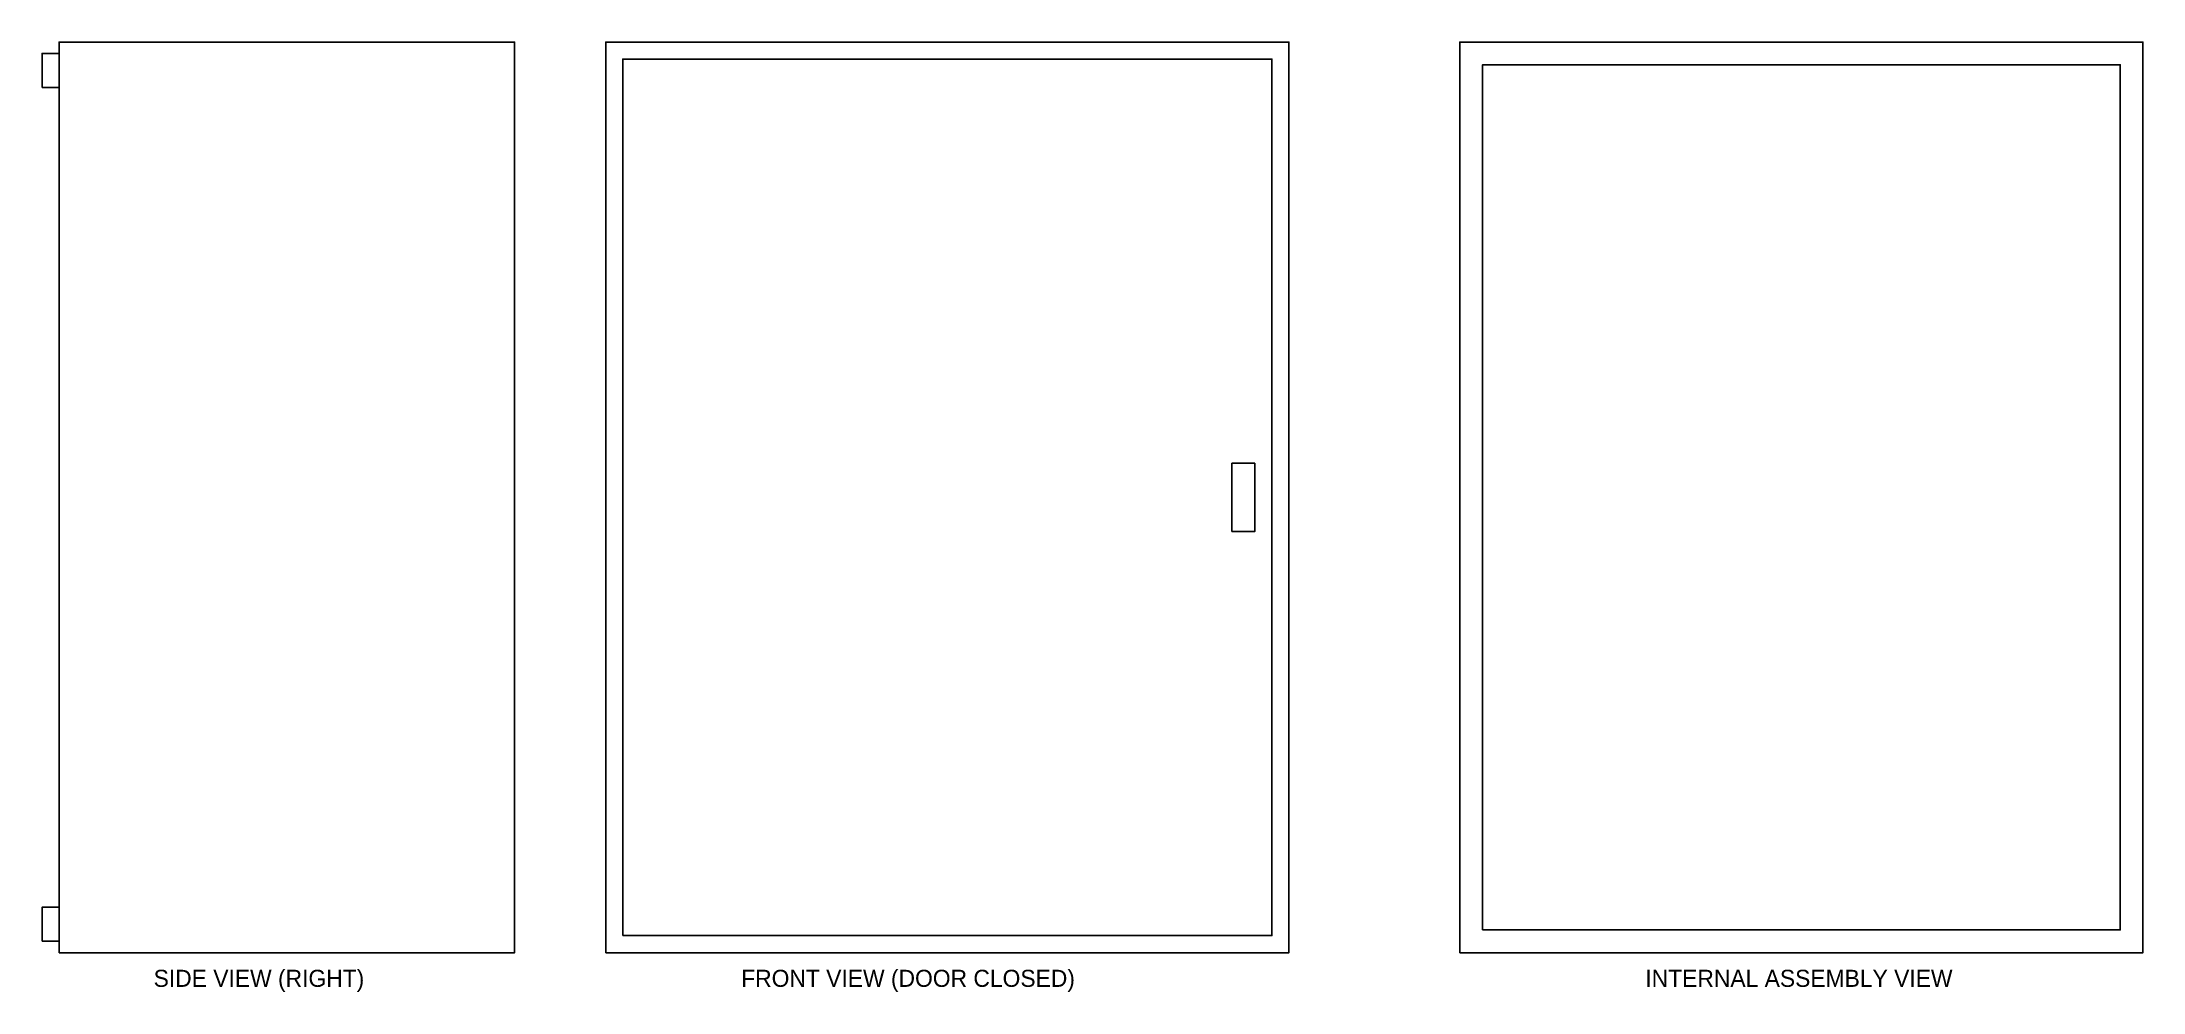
# Model space of a CAD drawing. Header units: metres. Extents: x -495 to 1350, y -35 to 800.
import ezdxf

# ---------------------------------------------------------------- set-up
doc = ezdxf.new("R2010")
doc.units = ezdxf.units.M
for name, color, linetype in [('COMPONENTS', 3, 'Continuous'), ('OUTLINE', 7, 'Continuous'), ('TEXT', 2, 'Continuous')]:
    doc.layers.add(name, color=color, linetype=linetype)

msp = doc.modelspace()

# ---------------------------------------------------------------- linework, layer by layer
at = {"layer": 'COMPONENTS'}
msp.add_lwpolyline([(550, 370), (570, 370), (570, 430), (550, 430), (550, 370)], dxfattribs=at)
at = {"layer": 'OUTLINE'}
for points in [[(-480, 0), (-80, 0), (-80, 800), (-480, 800), (-480, 0)], [(0, 0), (600, 0), (600, 800), (0, 800), (0, 0)], [(750, 0), (1350, 0), (1350, 800), (750, 800), (750, 0)], [(-495, 760), (-480, 760), (-480, 790), (-495, 790), (-495, 760)], [(15, 15), (585, 15), (585, 785), (15, 785), (15, 15)], [(770, 20), (1330, 20), (1330, 780), (770, 780), (770, 20)], [(-495, 10), (-480, 10), (-480, 40), (-495, 40), (-495, 10)]]:
    msp.add_lwpolyline(points, dxfattribs=at)

# ---------------------------------------------------------------- texts
at = {"layer": 'TEXT'}
for s, p in [('SIDE VIEW (RIGHT)', (-397, -30)), ('FRONT VIEW (DOOR CLOSED)', (119, -30)), ('INTERNAL ASSEMBLY VIEW', (913, -30))]:
    msp.add_text(s, height=15, dxfattribs=at).set_placement(p)

doc.saveas('drawing.dxf')
